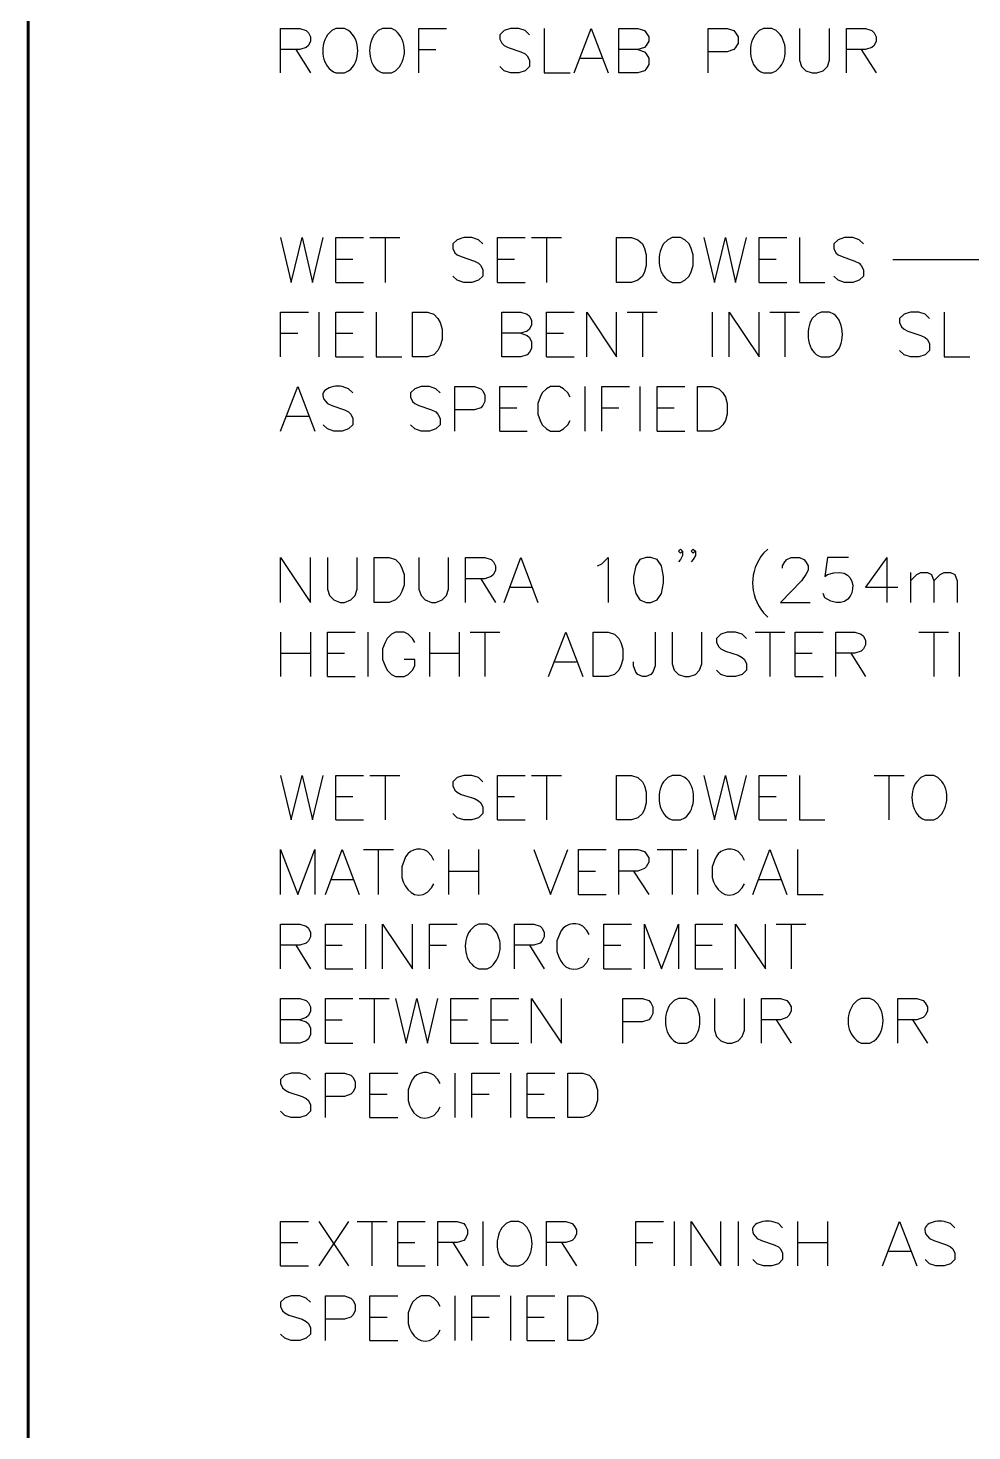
# Model space of a CAD drawing. Header units: millimetres. Extents: x 14 to 201, y 16 to 268.
# Drawn here: x 13.8 to 64.2, y 77.8 to 152.6 of the extents above; entities that cross this region are included whole.
import ezdxf

# ---------------------------------------------------------------- set-up
doc = ezdxf.new("R2010")
doc.units = ezdxf.units.MM
doc.header["$MEASUREMENT"] = 0
doc.layers.get('0').update_dxf_attribs({"linetype": 'CONTINUOUS'})

msp = doc.modelspace()

# ---------------------------------------------------------------- linework, layer by layer
at = {"color": 0, "linetype": 'Continuous', "lineweight": 60, "true_color": 0x000007}
msp.add_line((13.843, 55.414), (13.843, 264.541), dxfattribs=at)
at = {"color": 0, "linetype": 'Continuous', "lineweight": 25, "true_color": 0x000007}
for p, q in [((28.109, 151.49), (28.892, 150.241)), ((34.671, 151.49), (35.581, 151.49)), ((58.251, 151.49), (59.055, 150.241)), ((43.286, 151.024), (44.429, 151.024)), ((32.067, 141.457), (33.655, 141.457)), ((32.872, 141.457), (32.872, 139.065)), ((40.682, 141.457), (42.27, 141.457)), ((41.487, 141.457), (41.487, 139.065)), ((30.247, 140.314), (31.157, 140.314)), ((38.862, 140.314), (39.772, 140.314)), ((52.811, 140.314), (53.721, 140.314)), ((30.247, 139.065), (31.729, 139.065)), ((38.862, 139.065), (40.344, 139.065)), ((52.811, 139.065), (54.292, 139.065)), ((29.337, 137.477), (29.337, 135.107)), ((45.783, 137.477), (47.371, 137.477)), ((46.588, 137.477), (46.588, 135.107)), ((50.313, 137.477), (50.313, 135.107)), ((53.382, 137.477), (54.97, 137.477)), ((54.187, 137.477), (54.187, 135.107)), ((27.305, 136.356), (28.215, 136.356)), ((30.247, 136.356), (31.157, 136.356)), ((41.487, 136.356), (42.376, 136.356)), ((30.247, 135.107), (31.729, 135.107)), ((41.487, 135.107), (42.947, 135.107)), ((43.519, 133.519), (43.519, 131.127)), ((46.461, 133.519), (46.461, 131.127)), ((27.644, 131.932), (28.787, 131.932)), ((38.989, 132.376), (39.899, 132.376)), ((44.429, 132.376), (45.339, 132.376)), ((47.371, 132.376), (48.281, 132.376)), ((38.989, 131.127), (40.449, 131.127)), ((47.371, 131.127), (48.853, 131.127)), ((53.276, 124.841), (53.044, 124.629)), ((59.626, 124.397), (59.626, 122.005)), ((60.875, 123.592), (60.875, 122.005)), ((37.973, 123.254), (38.756, 122.005)), ((39.56, 122.809), (40.682, 122.809)), ((56.324, 122.238), (56.219, 122.47)), ((53.044, 121.454), (53.276, 121.222)), ((27.305, 120.417), (27.305, 118.047)), ((28.892, 120.417), (28.892, 118.047)), ((31.962, 120.417), (31.962, 118.047)), ((35.242, 120.417), (35.242, 118.047)), ((36.83, 120.417), (36.83, 118.047)), ((37.401, 120.417), (38.989, 120.417)), ((38.185, 120.417), (38.185, 118.047)), ((52.599, 120.417), (54.187, 120.417)), ((53.382, 120.417), (53.382, 118.047)), ((61.32, 120.417), (62.907, 120.417)), ((62.124, 120.417), (62.124, 118.047)), ((63.479, 120.417), (63.479, 118.047)), ((27.305, 119.295), (28.892, 119.295)), ((29.803, 119.295), (30.713, 119.295)), ((35.242, 119.295), (36.83, 119.295)), ((54.737, 119.295), (55.647, 119.295)), ((57.7, 119.295), (58.483, 118.047)), ((41.931, 118.83), (43.074, 118.83)), ((29.803, 118.047), (31.284, 118.047)), ((54.737, 118.047), (56.219, 118.047)), ((32.067, 112.776), (33.655, 112.776)), ((32.872, 112.776), (32.872, 110.405)), ((40.682, 112.776), (42.27, 112.776)), ((41.487, 112.776), (41.487, 110.405)), ((58.949, 112.776), (60.537, 112.776)), ((59.732, 112.776), (59.732, 110.405)), ((30.247, 111.654), (31.157, 111.654)), ((38.862, 111.654), (39.772, 111.654)), ((52.811, 111.654), (53.721, 111.654)), ((30.247, 110.405), (31.729, 110.405)), ((38.862, 110.405), (40.344, 110.405)), ((52.811, 110.405), (54.292, 110.405)), ((31.729, 108.818), (33.316, 108.818)), ((32.512, 108.818), (32.512, 106.426)), ((36.258, 108.818), (36.258, 106.426)), ((37.846, 108.818), (37.846, 106.426)), ((47.371, 108.818), (48.958, 108.818)), ((48.175, 108.818), (48.175, 106.426)), ((49.53, 108.818), (49.53, 106.426)), ((30.035, 107.23), (31.157, 107.23)), ((36.258, 107.675), (37.846, 107.675)), ((43.18, 107.675), (44.09, 107.675)), ((46.122, 107.675), (46.926, 106.426)), ((52.811, 107.23), (53.954, 107.23)), ((43.18, 106.426), (44.662, 106.426)), ((31.835, 104.838), (31.835, 102.468)), ((53.721, 104.838), (55.308, 104.838)), ((54.525, 104.838), (54.525, 102.468)), ((28.109, 103.717), (28.892, 102.468)), ((29.697, 103.717), (30.586, 103.717)), ((35.242, 103.717), (36.153, 103.717)), ((40.576, 103.717), (41.36, 102.468)), ((44.535, 103.717), (45.445, 103.717)), ((49.424, 103.717), (50.313, 103.717)), ((29.697, 102.468), (31.157, 102.468)), ((44.535, 102.468), (46.016, 102.468)), ((49.424, 102.468), (50.885, 102.468)), ((31.496, 100.88), (33.083, 100.88)), ((32.3, 100.88), (32.3, 98.488)), ((29.697, 99.737), (30.586, 99.737)), ((36.385, 99.737), (37.274, 99.737)), ((38.523, 99.737), (39.433, 99.737)), ((53.721, 99.737), (54.525, 98.488)), ((60.981, 99.737), (61.785, 98.488)), ((29.697, 98.488), (31.157, 98.488)), ((36.385, 98.488), (37.846, 98.488)), ((38.523, 98.488), (40.005, 98.488)), ((36.597, 96.901), (36.597, 94.53)), ((39.56, 96.901), (39.56, 94.53)), ((32.067, 95.779), (32.978, 95.779)), ((37.507, 95.779), (38.417, 95.779)), ((40.449, 95.779), (41.36, 95.779)), ((32.067, 94.53), (33.549, 94.53)), ((40.449, 94.53), (41.931, 94.53)), ((29.337, 88.985), (30.924, 86.614)), ((30.924, 88.985), (29.337, 86.614)), ((31.39, 88.985), (32.978, 88.985)), ((32.173, 88.985), (32.173, 86.614)), ((38.079, 88.985), (38.079, 86.614)), ((48.281, 88.985), (48.281, 86.614)), ((51.689, 88.985), (51.689, 86.614)), ((54.864, 88.985), (54.864, 86.614)), ((56.451, 88.985), (56.451, 86.614)), ((27.305, 87.863), (28.215, 87.863)), ((33.549, 87.863), (34.459, 87.863)), ((36.491, 87.863), (37.274, 86.614)), ((42.27, 87.863), (43.074, 86.614)), ((46.249, 87.863), (47.138, 87.863)), ((54.864, 87.863), (56.451, 87.863)), ((59.732, 87.397), (60.875, 87.397)), ((27.305, 86.614), (28.787, 86.614)), ((33.549, 86.614), (35.01, 86.614)), ((36.597, 85.027), (36.597, 82.635)), ((39.56, 85.027), (39.56, 82.635)), ((32.067, 83.884), (32.978, 83.884)), ((37.507, 83.884), (38.417, 83.884)), ((40.449, 83.884), (41.36, 83.884)), ((32.067, 82.635), (33.549, 82.635)), ((40.449, 82.635), (41.931, 82.635))]:
    msp.add_line(p, q, dxfattribs=at)
for points in [[(27.305, 150.241), (27.305, 152.612), (28.321, 152.612), (28.66, 152.506), (28.787, 152.379), (28.892, 152.167), (28.892, 151.934), (28.787, 151.702), (28.66, 151.596), (28.321, 151.49), (27.305, 151.49)], [(30.247, 152.612), (30.035, 152.506), (29.803, 152.273)], [(30.924, 152.506), (30.713, 152.612), (30.247, 152.612), (30.247, 152.612)], [(32.745, 152.612), (32.512, 152.506), (32.3, 152.273)], [(33.422, 152.506), (33.21, 152.612), (32.745, 152.612), (32.745, 152.612)], [(34.671, 150.241), (34.671, 152.612), (36.153, 152.612)], [(40.576, 152.273), (40.344, 152.506), (40.005, 152.612), (39.56, 152.612), (39.222, 152.506), (38.989, 152.273), (38.989, 152.04), (39.095, 151.829), (39.222, 151.702), (39.433, 151.596), (40.111, 151.363), (40.344, 151.257), (40.449, 151.151), (40.576, 150.918), (40.576, 150.58), (40.344, 150.347), (40.005, 150.241), (39.56, 150.241), (39.222, 150.347), (38.989, 150.58)], [(41.36, 152.612), (41.36, 150.241), (42.735, 150.241)], [(42.947, 150.241), (43.857, 152.612), (44.767, 150.241)], [(45.339, 150.241), (45.339, 152.612), (46.355, 152.612), (46.694, 152.506), (46.799, 152.379), (46.926, 152.167), (46.926, 151.934), (46.799, 151.702), (46.694, 151.596), (46.355, 151.49), (45.339, 151.49)], [(50.101, 150.241), (50.101, 152.612), (51.117, 152.612), (51.456, 152.506), (51.562, 152.379), (51.689, 152.167), (51.689, 151.829), (51.562, 151.596), (51.456, 151.49), (51.117, 151.363), (50.101, 151.363)], [(53.044, 152.612), (52.811, 152.506), (52.599, 152.273)], [(53.721, 152.506), (53.488, 152.612), (53.044, 152.612), (53.044, 152.612)], [(54.97, 152.612), (54.97, 150.918), (55.076, 150.58), (55.308, 150.347), (55.647, 150.241), (55.88, 150.241), (56.219, 150.347), (56.451, 150.58), (56.557, 150.918), (56.557, 152.612)], [(57.467, 150.241), (57.467, 152.612), (58.483, 152.612), (58.822, 152.506), (58.949, 152.379), (59.055, 152.167), (59.055, 151.934), (58.949, 151.702), (58.822, 151.596), (58.483, 151.49), (57.467, 151.49)], [(46.355, 151.49), (46.694, 151.363), (46.799, 151.257), (46.926, 151.024), (46.926, 150.686), (46.799, 150.453), (46.694, 150.347), (46.355, 150.241), (45.339, 150.241)], [(30.247, 150.241), (30.713, 150.241), (30.924, 150.347)], [(32.745, 150.241), (33.21, 150.241), (33.422, 150.347)], [(53.044, 150.241), (53.488, 150.241), (53.721, 150.347)], [(27.305, 141.457), (27.876, 139.065), (28.448, 141.457), (28.998, 139.065), (29.57, 141.457)], [(30.247, 139.065), (30.247, 141.457), (31.729, 141.457)], [(38.079, 141.118), (37.846, 141.33), (37.507, 141.457), (37.063, 141.457), (36.724, 141.33), (36.491, 141.118), (36.491, 140.885), (36.597, 140.652), (36.724, 140.547), (36.936, 140.441), (37.634, 140.208), (37.846, 140.102), (37.973, 139.975), (38.079, 139.742), (38.079, 139.404), (37.846, 139.192), (37.507, 139.065), (37.063, 139.065), (36.724, 139.192), (36.491, 139.404)], [(38.862, 139.065), (38.862, 141.457), (40.344, 141.457)], [(48.175, 141.457), (47.942, 141.33), (47.71, 141.118)], [(48.175, 139.065), (48.62, 139.065), (48.853, 139.192), (49.085, 139.404), (49.191, 139.636), (49.297, 139.975), (49.297, 140.547), (49.191, 140.885), (49.085, 141.118), (48.853, 141.33), (48.62, 141.457), (48.175, 141.457), (48.175, 141.457)], [(49.869, 141.457), (50.44, 139.065), (51.012, 141.457), (51.562, 139.065), (52.133, 141.457)], [(52.811, 139.065), (52.811, 141.457), (54.292, 141.457)], [(54.97, 141.457), (54.97, 139.065), (56.324, 139.065)], [(58.378, 141.118), (58.145, 141.33), (57.806, 141.457), (57.362, 141.457), (57.023, 141.33), (56.79, 141.118), (56.79, 140.885), (56.896, 140.652), (57.023, 140.547), (57.235, 140.441), (57.912, 140.208), (58.145, 140.102), (58.251, 139.975), (58.378, 139.742), (58.378, 139.404), (58.145, 139.192), (57.806, 139.065), (57.362, 139.065), (57.023, 139.192), (56.79, 139.404)], [(103.442, 135.53), (73.173, 140.271), (59.944, 140.271)], [(27.305, 135.107), (27.305, 137.477), (28.787, 137.477)], [(30.247, 135.107), (30.247, 137.477), (31.729, 137.477)], [(32.406, 137.477), (32.406, 135.107), (33.761, 135.107)], [(39.095, 135.107), (39.095, 137.477), (40.111, 137.477), (40.449, 137.372), (40.576, 137.266), (40.682, 137.033), (40.682, 136.8), (40.576, 136.567), (40.449, 136.461), (40.111, 136.356), (39.095, 136.356)], [(41.487, 135.107), (41.487, 137.477), (42.947, 137.477)], [(43.624, 135.107), (43.624, 137.477), (45.212, 135.107), (45.212, 137.477)], [(51.223, 135.107), (51.223, 137.477), (52.811, 135.107), (52.811, 137.477)], [(56.113, 137.477), (55.88, 137.372), (55.647, 137.139)], [(56.79, 137.372), (56.557, 137.477), (56.113, 137.477), (56.113, 137.477)], [(61.891, 137.139), (61.658, 137.372), (61.32, 137.477), (60.875, 137.477), (60.537, 137.372), (60.304, 137.139), (60.304, 136.927), (60.41, 136.694), (60.537, 136.567), (60.748, 136.461), (61.426, 136.229), (61.658, 136.123), (61.785, 136.017), (61.891, 135.784), (61.891, 135.445), (61.658, 135.213), (61.32, 135.107), (60.875, 135.107), (60.537, 135.213), (60.304, 135.445)], [(62.674, 137.477), (62.674, 135.107), (64.05, 135.107)], [(40.111, 136.356), (40.449, 136.229), (40.576, 136.123), (40.682, 135.89), (40.682, 135.551), (40.576, 135.34), (40.449, 135.213), (40.111, 135.107), (39.095, 135.107)], [(56.113, 135.107), (56.557, 135.107), (56.79, 135.213)], [(27.305, 131.127), (28.215, 133.519), (29.125, 131.127)], [(31.157, 133.181), (30.924, 133.392), (30.586, 133.519)], [(35.814, 133.181), (35.581, 133.392), (35.242, 133.519), (34.798, 133.519), (34.459, 133.392), (34.226, 133.181), (34.226, 132.948), (34.332, 132.715), (34.459, 132.609), (34.671, 132.503), (35.348, 132.27), (35.581, 132.165), (35.687, 132.038), (35.814, 131.805), (35.814, 131.466), (35.581, 131.254), (35.242, 131.127), (34.798, 131.127), (34.459, 131.254), (34.226, 131.466)], [(36.597, 131.127), (36.597, 133.519), (37.634, 133.519), (37.973, 133.392), (38.079, 133.286), (38.185, 133.054), (38.185, 132.715), (38.079, 132.503), (37.973, 132.376), (37.634, 132.27), (36.597, 132.27)], [(38.989, 131.127), (38.989, 133.519), (40.449, 133.519)], [(42.735, 132.948), (42.608, 133.181), (42.376, 133.392), (42.164, 133.519), (41.698, 133.519), (41.487, 133.392), (41.254, 133.181), (41.148, 132.948), (41.021, 132.609), (41.021, 132.038), (41.148, 131.699), (41.254, 131.466), (41.487, 131.254), (41.698, 131.127), (42.164, 131.127), (42.376, 131.254), (42.608, 131.466), (42.735, 131.699)], [(44.429, 131.127), (44.429, 133.519), (45.91, 133.519)], [(47.371, 131.127), (47.371, 133.519), (48.853, 133.519)], [(29.803, 132.609), (30.035, 132.503), (30.713, 132.27), (30.924, 132.165), (31.051, 132.038), (31.157, 131.805), (31.157, 131.466), (30.924, 131.254), (30.586, 131.127), (30.141, 131.127), (29.803, 131.254), (29.57, 131.466)], [(27.305, 122.005), (27.305, 124.397), (28.892, 122.005), (28.892, 124.397)], [(29.803, 124.397), (29.803, 122.703), (29.908, 122.365), (30.141, 122.132), (30.48, 122.005), (30.713, 122.005), (31.051, 122.132), (31.284, 122.365), (31.39, 122.703), (31.39, 124.397)], [(34.671, 124.397), (34.671, 122.703), (34.798, 122.365), (35.01, 122.132), (35.348, 122.005), (35.581, 122.005), (35.92, 122.132), (36.153, 122.365), (36.258, 122.703), (36.258, 124.397)], [(37.169, 122.005), (37.169, 124.397), (38.185, 124.397), (38.523, 124.291), (38.65, 124.164), (38.756, 123.952), (38.756, 123.719), (38.65, 123.486), (38.523, 123.381), (38.185, 123.254), (37.169, 123.254)], [(39.222, 122.005), (40.111, 124.397), (41.021, 122.005)], [(44.196, 123.952), (44.429, 124.058), (44.767, 124.397), (44.767, 122.005)], [(48.726, 124.735), (48.62, 124.629), (48.514, 124.735), (48.62, 124.841), (48.726, 124.735), (48.726, 124.502), (48.62, 124.291), (48.514, 124.164)], [(49.424, 124.735), (49.297, 124.629), (49.191, 124.735), (49.297, 124.841), (49.424, 124.735), (49.424, 124.502), (49.297, 124.291), (49.191, 124.164)], [(54.06, 123.825), (54.06, 123.952), (54.187, 124.164), (54.292, 124.291), (54.525, 124.397), (54.97, 124.397), (55.203, 124.291), (55.308, 124.164), (55.435, 123.952), (55.435, 123.719), (55.308, 123.486), (55.076, 123.148), (53.954, 122.005), (55.541, 122.005)], [(57.573, 124.397), (56.451, 124.397), (56.324, 123.381), (56.451, 123.486)], [(59.626, 124.397), (58.483, 122.809), (60.198, 122.809)], [(60.875, 123.148), (61.214, 123.486), (61.426, 123.592), (61.785, 123.592), (61.997, 123.486), (62.124, 123.148), (62.124, 122.005)], [(62.124, 123.148), (62.463, 123.486), (62.674, 123.592), (63.013, 123.592), (63.246, 123.486), (63.373, 123.148), (63.373, 122.005)], [(29.803, 118.047), (29.803, 120.417), (31.284, 120.417)], [(34.459, 119.867), (34.332, 120.079), (34.099, 120.311), (33.888, 120.417), (33.422, 120.417), (33.21, 120.311), (32.978, 120.079), (32.872, 119.867), (32.745, 119.528), (32.745, 118.957), (32.872, 118.618), (32.978, 118.385), (33.21, 118.152), (33.422, 118.047), (33.888, 118.047), (34.099, 118.152), (34.332, 118.385), (34.459, 118.618), (34.459, 118.957), (33.888, 118.957)], [(41.592, 118.047), (42.503, 120.417), (43.413, 118.047)], [(47.265, 120.417), (47.265, 118.618), (47.138, 118.279), (47.032, 118.152), (46.799, 118.047), (46.588, 118.047), (46.355, 118.152), (46.249, 118.279), (46.122, 118.618), (46.122, 118.83)], [(48.175, 120.417), (48.175, 118.724), (48.281, 118.385), (48.514, 118.152), (48.853, 118.047), (49.085, 118.047), (49.424, 118.152), (49.636, 118.385), (49.763, 118.724), (49.763, 120.417)], [(52.133, 120.079), (51.901, 120.311), (51.562, 120.417), (51.117, 120.417), (50.779, 120.311), (50.546, 120.079), (50.546, 119.867), (50.673, 119.634), (50.779, 119.528), (51.012, 119.401), (51.689, 119.19), (51.901, 119.063), (52.028, 118.957), (52.133, 118.724), (52.133, 118.385), (51.901, 118.152), (51.562, 118.047), (51.117, 118.047), (50.779, 118.152), (50.546, 118.385)], [(54.737, 118.047), (54.737, 120.417), (56.219, 120.417)], [(56.896, 118.047), (56.896, 120.417), (57.912, 120.417), (58.251, 120.311), (58.378, 120.206), (58.483, 119.973), (58.483, 119.74), (58.378, 119.528), (58.251, 119.401), (57.912, 119.295), (56.896, 119.295)], [(27.305, 112.776), (27.876, 110.405), (28.448, 112.776), (28.998, 110.405), (29.57, 112.776)], [(30.247, 110.405), (30.247, 112.776), (31.729, 112.776)], [(38.079, 112.437), (37.846, 112.67), (37.507, 112.776), (37.063, 112.776), (36.724, 112.67), (36.491, 112.437), (36.491, 112.226), (36.597, 111.993), (36.724, 111.887), (36.936, 111.76), (37.634, 111.548), (37.846, 111.421), (37.973, 111.315), (38.079, 111.083), (38.079, 110.744), (37.846, 110.511), (37.507, 110.405), (37.063, 110.405), (36.724, 110.511), (36.491, 110.744)], [(38.862, 110.405), (38.862, 112.776), (40.344, 112.776)], [(48.175, 112.776), (47.942, 112.67), (47.71, 112.437)], [(48.853, 112.67), (48.62, 112.776), (48.175, 112.776), (48.175, 112.776)], [(49.869, 112.776), (50.44, 110.405), (51.012, 112.776), (51.562, 110.405), (52.133, 112.776)], [(52.811, 110.405), (52.811, 112.776), (54.292, 112.776)], [(54.97, 112.776), (54.97, 110.405), (56.324, 110.405)], [(61.658, 112.776), (61.426, 112.67), (61.214, 112.437)], [(62.336, 112.67), (62.124, 112.776), (61.658, 112.776), (61.658, 112.776)], [(48.175, 110.405), (48.62, 110.405), (48.853, 110.511)], [(61.658, 110.405), (62.124, 110.405), (62.336, 110.511)], [(27.305, 106.426), (27.305, 108.818), (28.215, 106.426), (29.125, 108.818), (29.125, 106.426)], [(29.697, 106.426), (30.586, 108.818), (31.496, 106.426)], [(35.475, 108.246), (35.348, 108.479), (35.137, 108.712)], [(40.809, 108.818), (41.698, 106.426), (42.608, 108.818)], [(43.18, 106.426), (43.18, 108.818), (44.662, 108.818)], [(45.339, 106.426), (45.339, 108.818), (46.355, 108.818), (46.694, 108.712), (46.799, 108.585), (46.926, 108.373), (46.926, 108.14), (46.799, 107.908), (46.694, 107.802), (46.355, 107.675), (45.339, 107.675)], [(52.028, 108.246), (51.901, 108.479), (51.689, 108.712)], [(52.472, 106.426), (53.382, 108.818), (54.292, 106.426)], [(54.864, 108.818), (54.864, 106.426), (56.219, 106.426)], [(33.888, 108.246), (33.761, 107.908), (33.761, 107.336)], [(50.44, 108.246), (50.313, 107.908), (50.313, 107.336)], [(35.137, 106.553), (35.348, 106.786), (35.475, 106.997)], [(51.689, 106.553), (51.901, 106.786), (52.028, 106.997)], [(27.305, 102.468), (27.305, 104.838), (28.321, 104.838), (28.66, 104.733), (28.787, 104.627), (28.892, 104.394), (28.892, 104.161), (28.787, 103.949), (28.66, 103.822), (28.321, 103.717), (27.305, 103.717)], [(29.697, 102.468), (29.697, 104.838), (31.157, 104.838)], [(32.745, 102.468), (32.745, 104.838), (34.332, 102.468), (34.332, 104.838)], [(35.242, 102.468), (35.242, 104.838), (36.724, 104.838)], [(37.846, 104.838), (37.634, 104.733), (37.401, 104.5)], [(38.523, 104.733), (38.312, 104.838), (37.846, 104.838), (37.846, 104.838)], [(39.772, 102.468), (39.772, 104.838), (40.809, 104.838), (41.148, 104.733), (41.254, 104.627), (41.36, 104.394), (41.36, 104.161), (41.254, 103.949), (41.148, 103.822), (40.809, 103.717), (39.772, 103.717)], [(44.535, 102.468), (44.535, 104.838), (46.016, 104.838)], [(46.694, 102.468), (46.694, 104.838), (47.604, 102.468), (48.514, 104.838), (48.514, 102.468)], [(49.424, 102.468), (49.424, 104.838), (50.885, 104.838)], [(51.562, 102.468), (51.562, 104.838), (53.149, 102.468), (53.149, 104.838)], [(42.164, 104.288), (42.037, 103.949), (42.037, 103.378)], [(43.751, 104.288), (43.624, 104.5), (43.413, 104.733)], [(37.846, 102.468), (38.312, 102.468), (38.523, 102.574)], [(43.413, 102.574), (43.624, 102.806), (43.751, 103.039)], [(27.305, 98.488), (27.305, 100.88), (28.321, 100.88), (28.66, 100.774), (28.787, 100.647), (28.892, 100.436), (28.892, 100.203), (28.787, 99.97), (28.66, 99.864), (28.321, 99.737), (27.305, 99.737)], [(29.697, 98.488), (29.697, 100.88), (31.157, 100.88)], [(33.422, 100.88), (33.994, 98.488), (34.565, 100.88), (35.137, 98.488), (35.687, 100.88)], [(36.385, 98.488), (36.385, 100.88), (37.846, 100.88)], [(38.523, 98.488), (38.523, 100.88), (40.005, 100.88)], [(40.682, 98.488), (40.682, 100.88), (42.27, 98.488), (42.27, 100.88)], [(45.551, 98.488), (45.551, 100.88), (46.588, 100.88), (46.926, 100.774), (47.032, 100.647), (47.138, 100.436), (47.138, 100.076), (47.032, 99.864), (46.926, 99.737), (46.588, 99.631), (45.551, 99.631)], [(48.514, 100.88), (48.281, 100.774), (48.048, 100.542)], [(49.191, 100.774), (48.958, 100.88), (48.514, 100.88), (48.514, 100.88)], [(50.44, 100.88), (50.44, 99.187), (50.546, 98.848), (50.779, 98.615), (51.117, 98.488), (51.35, 98.488), (51.689, 98.615), (51.901, 98.848), (52.028, 99.187), (52.028, 100.88)], [(52.938, 98.488), (52.938, 100.88), (53.954, 100.88), (54.292, 100.774), (54.398, 100.647), (54.525, 100.436), (54.525, 100.203), (54.398, 99.97), (54.292, 99.864), (53.954, 99.737), (52.938, 99.737)], [(58.251, 100.88), (58.039, 100.774), (57.806, 100.542)], [(58.949, 100.774), (58.716, 100.88), (58.251, 100.88), (58.251, 100.88)], [(60.198, 98.488), (60.198, 100.88), (61.214, 100.88), (61.553, 100.774), (61.658, 100.647), (61.785, 100.436), (61.785, 100.203), (61.658, 99.97), (61.553, 99.864), (61.214, 99.737), (60.198, 99.737)], [(28.321, 99.737), (28.66, 99.631), (28.787, 99.526), (28.892, 99.293), (28.892, 98.954), (28.787, 98.721), (28.66, 98.615), (28.321, 98.488), (27.305, 98.488)], [(48.514, 98.488), (48.958, 98.488), (49.191, 98.615)], [(58.251, 98.488), (58.716, 98.488), (58.949, 98.615)], [(28.892, 96.562), (28.66, 96.795), (28.321, 96.901), (27.876, 96.901), (27.538, 96.795), (27.305, 96.562), (27.305, 96.351), (27.411, 96.118), (27.538, 96.012), (27.749, 95.885), (28.448, 95.652), (28.66, 95.546), (28.787, 95.44), (28.892, 95.208), (28.892, 94.869), (28.66, 94.636), (28.321, 94.53), (27.876, 94.53), (27.538, 94.636), (27.305, 94.869)], [(29.697, 94.53), (29.697, 96.901), (30.713, 96.901), (31.051, 96.795), (31.157, 96.689), (31.284, 96.456), (31.284, 96.118), (31.157, 95.885), (31.051, 95.779), (30.713, 95.652), (29.697, 95.652)], [(32.067, 94.53), (32.067, 96.901), (33.549, 96.901)], [(35.814, 96.351), (35.687, 96.562), (35.475, 96.795)], [(37.507, 94.53), (37.507, 96.901), (38.989, 96.901)], [(40.449, 94.53), (40.449, 96.901), (41.931, 96.901)], [(34.226, 96.351), (34.099, 96.012), (34.099, 95.44)], [(35.475, 94.636), (35.687, 94.869), (35.814, 95.102)], [(27.305, 86.614), (27.305, 88.985), (28.787, 88.985)], [(33.549, 86.614), (33.549, 88.985), (35.01, 88.985)], [(35.687, 86.614), (35.687, 88.985), (36.724, 88.985), (37.063, 88.879), (37.169, 88.752), (37.274, 88.54), (37.274, 88.307), (37.169, 88.075), (37.063, 87.969), (36.724, 87.863), (35.687, 87.863)], [(39.56, 88.985), (39.328, 88.879), (39.095, 88.646)], [(40.238, 88.879), (40.005, 88.985), (39.56, 88.985), (39.56, 88.985)], [(41.487, 86.614), (41.487, 88.985), (42.503, 88.985), (42.841, 88.879), (42.947, 88.752), (43.074, 88.54), (43.074, 88.307), (42.947, 88.075), (42.841, 87.969), (42.503, 87.863), (41.487, 87.863)], [(46.249, 86.614), (46.249, 88.985), (47.71, 88.985)], [(49.191, 86.614), (49.191, 88.985), (50.779, 86.614), (50.779, 88.985)], [(54.06, 88.646), (53.848, 88.879), (53.488, 88.985)], [(59.394, 86.614), (60.304, 88.985), (61.214, 86.614)], [(63.246, 88.646), (63.013, 88.879), (62.674, 88.985)], [(52.705, 88.075), (52.938, 87.969), (53.615, 87.736), (53.848, 87.63), (53.954, 87.524), (54.06, 87.291), (54.06, 86.953), (53.848, 86.72), (53.488, 86.614), (53.044, 86.614), (52.705, 86.72), (52.472, 86.953)], [(61.891, 88.075), (62.124, 87.969), (62.802, 87.736), (63.013, 87.63), (63.14, 87.524), (63.246, 87.291), (63.246, 86.953), (63.013, 86.72), (62.674, 86.614), (62.23, 86.614), (61.891, 86.72), (61.658, 86.953)], [(39.56, 86.614), (40.005, 86.614), (40.238, 86.72)], [(28.892, 84.688), (28.66, 84.9), (28.321, 85.027), (27.876, 85.027), (27.538, 84.9), (27.305, 84.688), (27.305, 84.455), (27.411, 84.222), (27.538, 84.116), (27.749, 83.989), (28.448, 83.778), (28.66, 83.651), (28.787, 83.545), (28.892, 83.312), (28.892, 82.973), (28.66, 82.762), (28.321, 82.635), (27.876, 82.635), (27.538, 82.762), (27.305, 82.973)], [(29.697, 82.635), (29.697, 85.027), (30.713, 85.027), (31.051, 84.9), (31.157, 84.794), (31.284, 84.561), (31.284, 84.222), (31.157, 83.989), (31.051, 83.884), (30.713, 83.778), (29.697, 83.778)], [(32.067, 82.635), (32.067, 85.027), (33.549, 85.027)], [(35.814, 84.455), (35.687, 84.688), (35.475, 84.9), (35.242, 85.027), (34.798, 85.027), (34.565, 84.9), (34.332, 84.688), (34.226, 84.455), (34.099, 84.116), (34.099, 83.545)], [(37.507, 82.635), (37.507, 85.027), (38.989, 85.027)], [(40.449, 82.635), (40.449, 85.027), (41.931, 85.027)], [(35.475, 82.762), (35.687, 82.973), (35.814, 83.206)]]:
    msp.add_lwpolyline(points, dxfattribs=at)
for points in [[(45.212, 139.065), (45.212, 141.457), (46.016, 141.457), (46.355, 141.33), (46.588, 141.118), (46.694, 140.885), (46.799, 140.547), (46.799, 139.975), (46.694, 139.636), (46.588, 139.404), (46.355, 139.192), (46.016, 139.065)], [(34.332, 135.107), (34.332, 137.477), (35.137, 137.477), (35.475, 137.372), (35.687, 137.139), (35.814, 136.927), (35.92, 136.567), (35.92, 136.017), (35.814, 135.678), (35.687, 135.445), (35.475, 135.213), (35.137, 135.107)], [(49.53, 131.127), (49.53, 133.519), (50.313, 133.519), (50.673, 133.392), (50.885, 133.181), (51.012, 132.948), (51.117, 132.609), (51.117, 132.038), (51.012, 131.699), (50.885, 131.466), (50.673, 131.254), (50.313, 131.127)], [(32.3, 122.005), (32.3, 124.397), (33.083, 124.397), (33.422, 124.291), (33.655, 124.058), (33.761, 123.825), (33.888, 123.486), (33.888, 122.915), (33.761, 122.576), (33.655, 122.365), (33.422, 122.132), (33.083, 122.005)], [(46.799, 124.397), (46.461, 124.291), (46.249, 123.952), (46.122, 123.381), (46.122, 123.042), (46.249, 122.47), (46.461, 122.132), (46.799, 122.005), (47.032, 122.005), (47.371, 122.132), (47.604, 122.47), (47.71, 123.042), (47.71, 123.381), (47.604, 123.952), (47.371, 124.291), (47.032, 124.397)], [(43.963, 118.047), (43.963, 120.417), (44.767, 120.417), (45.106, 120.311), (45.339, 120.079), (45.445, 119.867), (45.551, 119.528), (45.551, 118.957), (45.445, 118.618), (45.339, 118.385), (45.106, 118.152), (44.767, 118.047)], [(45.212, 110.405), (45.212, 112.776), (46.016, 112.776), (46.355, 112.67), (46.588, 112.437), (46.694, 112.226), (46.799, 111.887), (46.799, 111.315), (46.694, 110.977), (46.588, 110.744), (46.355, 110.511), (46.016, 110.405)], [(42.608, 94.53), (42.608, 96.901), (43.413, 96.901), (43.751, 96.795), (43.963, 96.562), (44.09, 96.351), (44.196, 96.012), (44.196, 95.44), (44.09, 95.102), (43.963, 94.869), (43.751, 94.636), (43.413, 94.53)], [(42.608, 82.635), (42.608, 85.027), (43.413, 85.027), (43.751, 84.9), (43.963, 84.688), (44.09, 84.455), (44.196, 84.116), (44.196, 83.545), (44.09, 83.206), (43.963, 82.973), (43.751, 82.762), (43.413, 82.635)]]:
    msp.add_lwpolyline(points, close=True, dxfattribs=at)
for points in [[(29.803, 152.273), (29.359, 151.59), (29.508, 150.532), (30.247, 150.241)], [(30.924, 150.347), (31.583, 150.817), (31.57, 152.032), (30.924, 152.506)], [(32.3, 152.273), (31.853, 151.674), (31.999, 150.472), (32.745, 150.241)], [(33.422, 150.347), (34.077, 150.861), (34.062, 151.989), (33.422, 152.506)], [(52.599, 152.273), (52.151, 151.674), (52.298, 150.472), (53.044, 150.241)], [(53.721, 150.347), (54.375, 150.861), (54.361, 151.989), (53.721, 152.506)], [(47.71, 141.118), (47.324, 140.482), (47.383, 139.351), (48.175, 139.065)], [(55.647, 137.139), (55.245, 136.552), (55.359, 135.311), (56.113, 135.107)], [(56.79, 135.213), (57.403, 135.659), (57.416, 136.929), (56.79, 137.372)], [(30.586, 133.519), (30.004, 133.622), (29.105, 133.252), (29.803, 132.609)], [(53.044, 124.629), (52.276, 123.653), (52.26, 122.428), (53.044, 121.454)], [(56.451, 123.486), (58.468, 124.251), (58.069, 121.091), (56.324, 122.238)], [(47.71, 112.437), (47.302, 111.85), (47.426, 110.607), (48.175, 110.405)], [(48.853, 110.511), (49.465, 110.958), (49.482, 112.225), (48.853, 112.67)], [(61.214, 112.437), (60.75, 111.875), (60.935, 110.611), (61.658, 110.405)], [(62.336, 110.511), (62.972, 111.03), (63, 112.144), (62.336, 112.67)], [(35.137, 108.712), (34.664, 109.019), (34.039, 108.784), (33.888, 108.246)], [(51.689, 108.712), (51.216, 109.019), (50.592, 108.784), (50.44, 108.246)], [(33.761, 107.336), (33.901, 106.699), (34.482, 106.084), (35.137, 106.553)], [(50.313, 107.336), (50.454, 106.699), (51.034, 106.084), (51.689, 106.553)], [(43.413, 104.733), (42.938, 105.037), (42.344, 104.811), (42.164, 104.288)], [(37.401, 104.5), (36.945, 103.923), (37.102, 102.724), (37.846, 102.468)], [(38.523, 102.574), (39.159, 103.093), (39.187, 104.207), (38.523, 104.733)], [(42.037, 103.378), (42.204, 102.694), (42.676, 102.175), (43.413, 102.574)], [(48.048, 100.542), (47.66, 99.891), (47.723, 98.804), (48.514, 98.488)], [(49.191, 98.615), (49.821, 99.061), (49.804, 100.327), (49.191, 100.774)], [(57.806, 100.542), (57.36, 99.82), (57.5, 98.862), (58.251, 98.488)], [(58.949, 98.615), (59.589, 99.153), (59.565, 100.24), (58.949, 100.774)], [(35.475, 96.795), (35, 97.099), (34.406, 96.873), (34.226, 96.351)], [(34.099, 95.44), (34.266, 94.756), (34.738, 94.238), (35.475, 94.636)], [(53.488, 88.985), (52.876, 89.077), (52.023, 88.763), (52.705, 88.075)], [(62.674, 88.985), (62.062, 89.077), (61.21, 88.763), (61.891, 88.075)], [(39.095, 88.646), (38.674, 88.012), (38.764, 86.896), (39.56, 86.614)], [(40.238, 86.72), (40.871, 87.248), (40.854, 88.35), (40.238, 88.879)], [(34.099, 83.545), (34.232, 82.885), (34.832, 82.303), (35.475, 82.762)]]:
    msp.add_open_spline(points, degree=3, dxfattribs=at)

doc.saveas('drawing.dxf')
